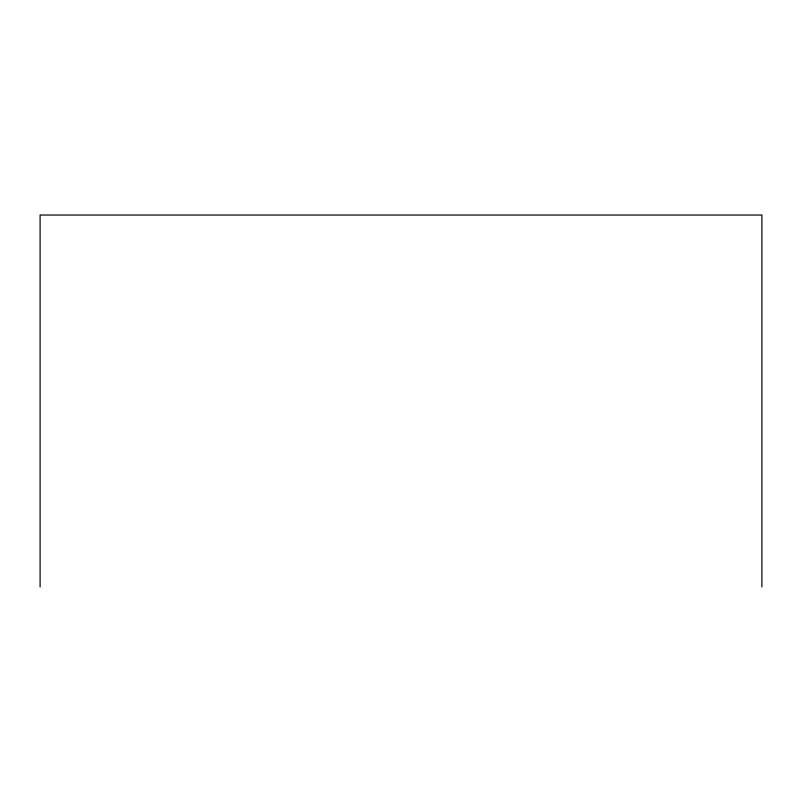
<?xml version="1.0" encoding="UTF-8"?>
<svg xmlns="http://www.w3.org/2000/svg" width="802" height="802" viewBox="0 0 802 802"><rect width="100%" height="100%" fill="white"/><g stroke="black" fill="none" stroke-linecap="round" stroke-linejoin="round"><path stroke-width="1.2" d="M761.9 586.964L761.9 215.036L40.1 215.036L40.1 586.964"/></g></svg>
